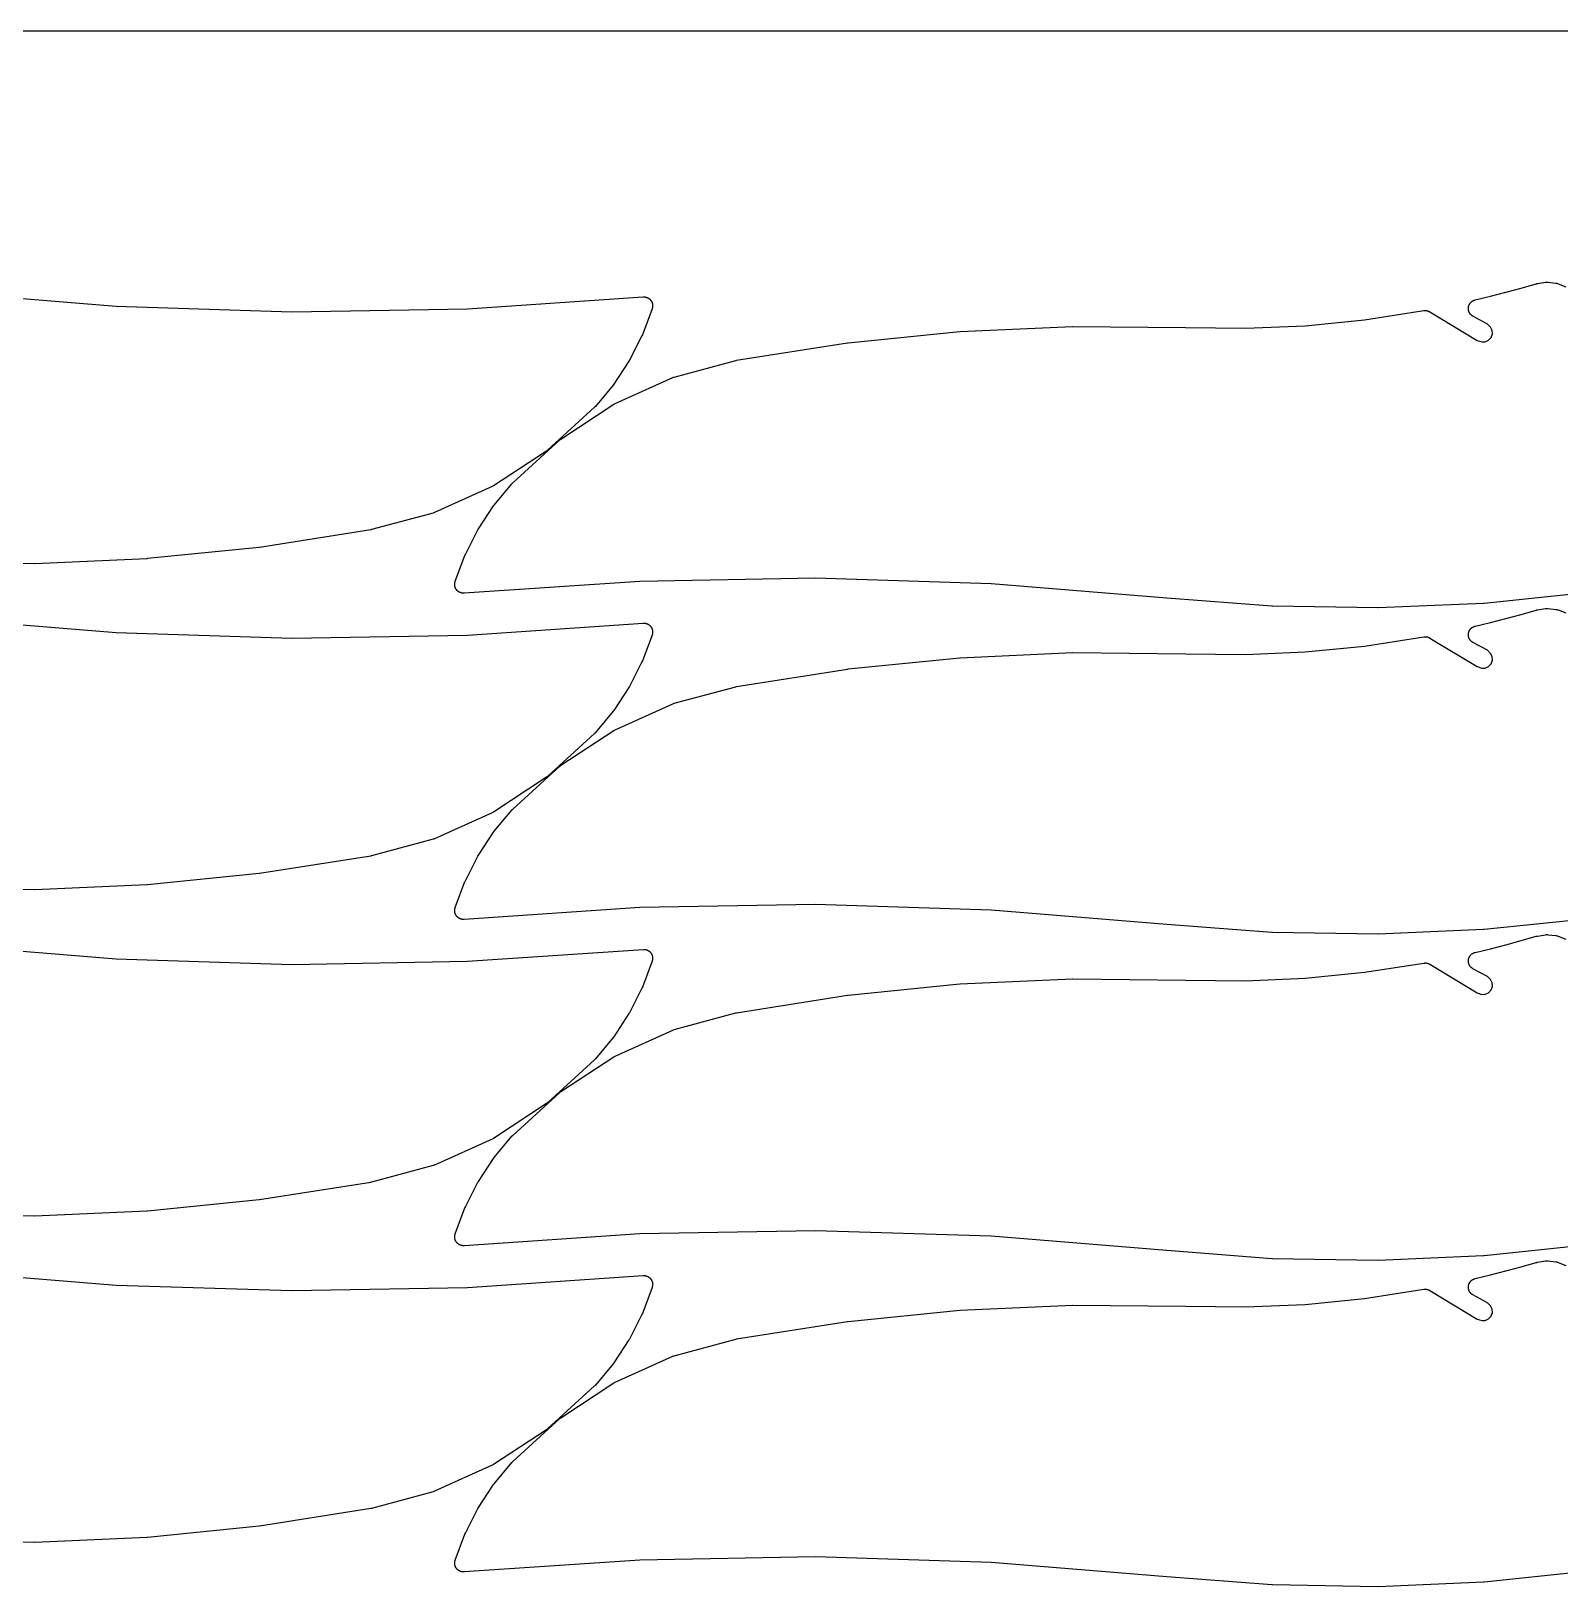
# Model space of a CAD drawing. Header units: metres. Extents: x 0 to 3000, y 0 to 1240.
# Drawn here: x 750 to 1096.5, y 887.3 to 1240 of the extents above; entities that cross this region are included whole.
import ezdxf

# ---------------------------------------------------------------- set-up
doc = ezdxf.new("R2010")
doc.units = ezdxf.units.M

msp = doc.modelspace()

# ---------------------------------------------------------------- linework, layer by layer
at = {"color": 7}
msp.add_lwpolyline([(0, 0), (3000, 0), (3000, 1240), (0, 1240), (0, 0)], close=True, dxfattribs=at)
at = {"color": 1}
for points in [[(1103.08, 1112.75), (1079.31, 1110.29), (1079.19, 1110.28), (1055.34, 1109.24), (1055.22, 1109.24), (1031.35, 1109.63), (1031.24, 1109.64), (1007.41, 1111.46), (1007.41, 1111.46), (1007.4, 1111.46), (967.62, 1114.71), (927.8, 1115.98), (887.96, 1115.27), (848.13, 1112.58), (848.1, 1112.58), (848.07, 1112.58), (848, 1112.58), (847.94, 1112.58), (847.9, 1112.58), (847.87, 1112.58), (847.81, 1112.59), (847.74, 1112.6), (847.71, 1112.6), (847.68, 1112.6), (847.61, 1112.62), (847.55, 1112.63), (847.52, 1112.64), (847.48, 1112.65), (847.42, 1112.67), (847.36, 1112.68), (847.33, 1112.7), (847.3, 1112.71), (847.24, 1112.73), (847.18, 1112.76), (847.15, 1112.77), (847.12, 1112.78), (847.06, 1112.82), (847, 1112.84), (846.97, 1112.86), (846.95, 1112.88), (846.89, 1112.92), (846.84, 1112.95), (846.81, 1112.97), (846.78, 1112.99), (846.73, 1113.03), (846.68, 1113.07), (846.66, 1113.1), (846.63, 1113.12), (846.59, 1113.16), (846.54, 1113.21), (846.52, 1113.23), (846.5, 1113.26), (846.46, 1113.31), (846.41, 1113.36), (846.4, 1113.39), (846.38, 1113.41), (846.34, 1113.47), (846.3, 1113.52), (846.29, 1113.55), (846.27, 1113.58), (846.24, 1113.63), (846.21, 1113.69), (846.19, 1113.72), (846.18, 1113.75), (846.15, 1113.81), (846.13, 1113.87), (846.12, 1113.9), (846.11, 1113.93), (846.09, 1114), (846.07, 1114.06), (846.06, 1114.09), (846.05, 1114.12), (846.04, 1114.19), (846.03, 1114.25), (846.02, 1114.28), (846.02, 1114.31), (846.01, 1114.38), (846, 1114.44), (846, 1114.48), (846, 1114.51), (846, 1114.58), (846, 1114.64), (846, 1114.67), (846, 1114.71), (846.01, 1114.77), (846.02, 1114.84), (846.02, 1114.87), (846.03, 1114.9), (846.04, 1114.96), (846.05, 1115.03), (846.06, 1115.06), (846.07, 1115.09), (846.09, 1115.16), (846.1, 1115.22), (846.12, 1115.25), (846.13, 1115.28), (848.33, 1121.17), (848.42, 1121.37), (851.26, 1126.96), (851.37, 1127.15), (854.82, 1132.38), (854.95, 1132.56), (858.97, 1137.39), (859, 1137.42), (859.02, 1137.45), (859.06, 1137.49), (859.1, 1137.54), (859.13, 1137.56), (859.16, 1137.59), (869.82, 1147.34), (869.95, 1147.44), (870.08, 1147.53), (882.08, 1155.42), (882.21, 1155.5), (882.35, 1155.57), (895.45, 1161.47), (895.6, 1161.53), (895.75, 1161.57), (909.7, 1165.34), (909.71, 1165.34), (909.72, 1165.35), (909.81, 1165.37), (909.89, 1165.38), (909.9, 1165.39), (909.91, 1165.39), (935.07, 1169.35), (935.18, 1169.36), (960.5, 1171.92), (960.61, 1171.92), (986.03, 1173.06), (986.14, 1173.07), (1011.61, 1172.79), (1011.61, 1172.79), (1011.61, 1172.79), (1025.22, 1172.64), (1038.75, 1173.23), (1052.23, 1174.56), (1065.67, 1176.64), (1065.68, 1176.64), (1065.69, 1176.65), (1065.78, 1176.66), (1065.87, 1176.66), (1065.88, 1176.66), (1065.89, 1176.67), (1065.98, 1176.67), (1066.07, 1176.67), (1066.07, 1176.66), (1066.08, 1176.66), (1066.17, 1176.66), (1066.26, 1176.65), (1066.27, 1176.65), (1066.28, 1176.65), (1066.37, 1176.63), (1066.45, 1176.61), (1066.46, 1176.61), (1066.47, 1176.61), (1066.56, 1176.58), (1066.64, 1176.55), (1066.65, 1176.55), (1066.66, 1176.55), (1066.74, 1176.51), (1066.82, 1176.48), (1066.83, 1176.48), (1066.84, 1176.47), (1066.92, 1176.43), (1067, 1176.39), (1067, 1176.38), (1067.01, 1176.38), (1077.78, 1169.89), (1078.78, 1169.54), (1079.59, 1169.58), (1080.32, 1169.92), (1080.9, 1170.55), (1081.19, 1171.35), (1081.15, 1172.17), (1080.81, 1172.9), (1080.06, 1173.59), (1076.8, 1175.36), (1076.76, 1175.39), (1076.71, 1175.41), (1076.67, 1175.44), (1076.63, 1175.46), (1076.59, 1175.49), (1076.55, 1175.52), (1076.51, 1175.55), (1076.48, 1175.58), (1076.44, 1175.62), (1076.4, 1175.65), (1076.37, 1175.68), (1076.33, 1175.72), (1076.3, 1175.75), (1076.26, 1175.79), (1076.23, 1175.83), (1076.2, 1175.86), (1076.17, 1175.9), (1076.14, 1175.94), (1076.11, 1175.98), (1076.08, 1176.02), (1076.06, 1176.06), (1076.03, 1176.11), (1076.01, 1176.15), (1075.99, 1176.19), (1075.96, 1176.24), (1075.94, 1176.28), (1075.92, 1176.32), (1075.9, 1176.37), (1075.89, 1176.42), (1075.87, 1176.46), (1075.85, 1176.51), (1075.84, 1176.55), (1075.83, 1176.6), (1075.81, 1176.65), (1075.8, 1176.7), (1075.79, 1176.74), (1075.79, 1176.79), (1075.78, 1176.84), (1075.77, 1176.89), (1075.77, 1176.94), (1075.76, 1176.99), (1075.76, 1177.04), (1075.76, 1177.09), (1075.76, 1177.13), (1075.76, 1177.18), (1075.76, 1177.23), (1075.77, 1177.28), (1075.77, 1177.33), (1075.78, 1177.38), (1075.78, 1177.43), (1075.79, 1177.48), (1075.8, 1177.52), (1075.81, 1177.57), (1075.82, 1177.62), (1075.84, 1177.67), (1075.85, 1177.71), (1075.87, 1177.76), (1075.88, 1177.81), (1075.9, 1177.85), (1075.92, 1177.9), (1075.94, 1177.94), (1075.96, 1177.99), (1075.98, 1178.03), (1076, 1178.08), (1076.03, 1178.12), (1076.05, 1178.16), (1076.08, 1178.2), (1076.1, 1178.24), (1076.13, 1178.28), (1076.16, 1178.32), (1076.19, 1178.36), (1076.22, 1178.4), (1076.26, 1178.44), (1076.29, 1178.47), (1076.32, 1178.51), (1076.35, 1178.54), (1076.39, 1178.58), (1076.43, 1178.61), (1076.46, 1178.64), (1076.5, 1178.67), (1076.54, 1178.7), (1076.58, 1178.74), (1076.62, 1178.76), (1076.66, 1178.79), (1076.7, 1178.82), (1076.74, 1178.84), (1076.79, 1178.87), (1076.83, 1178.89), (1076.87, 1178.91), (1076.92, 1178.93), (1076.96, 1178.95), (1077.01, 1178.97), (1077.05, 1178.99), (1077.1, 1179.01), (1077.15, 1179.02), (1077.19, 1179.04), (1077.24, 1179.05), (1077.29, 1179.06), (1080.78, 1179.91), (1084.25, 1180.79), (1087.7, 1181.73), (1091.15, 1182.73), (1091.18, 1182.73), (1091.21, 1182.74), (1091.27, 1182.76), (1091.34, 1182.77), (1091.34, 1182.77), (1091.37, 1182.78), (1091.4, 1182.78), (1093.25, 1183.07), (1093.43, 1183.09), (1093.61, 1183.09), (1093.79, 1183.08), (1095.62, 1182.87), (1095.79, 1182.84), (1095.97, 1182.8), (1096.13, 1182.74), (1097.85, 1182.06)], [(729.47, 1180.87), (769.25, 1177.62), (809.08, 1176.35), (848.91, 1177.06), (888.74, 1179.75), (888.77, 1179.75), (888.8, 1179.75), (888.87, 1179.75), (888.93, 1179.75), (888.97, 1179.75), (889, 1179.75), (889.06, 1179.74), (889.13, 1179.74), (889.16, 1179.73), (889.19, 1179.73), (889.26, 1179.71), (889.32, 1179.7), (889.35, 1179.69), (889.39, 1179.68), (889.45, 1179.67), (889.51, 1179.65), (889.54, 1179.64), (889.57, 1179.63), (889.63, 1179.6), (889.69, 1179.58), (889.72, 1179.56), (889.75, 1179.55), (889.81, 1179.52), (889.87, 1179.49), (889.9, 1179.47), (889.93, 1179.45), (889.98, 1179.42), (890.03, 1179.38), (890.06, 1179.36), (890.09, 1179.34), (890.14, 1179.3), (890.19, 1179.26), (890.21, 1179.24), (890.24, 1179.21), (890.28, 1179.17), (890.33, 1179.12), (890.35, 1179.1), (890.37, 1179.07), (890.41, 1179.02), (890.46, 1178.97), (890.48, 1178.95), (890.5, 1178.92), (890.53, 1178.87), (890.57, 1178.81), (890.58, 1178.78), (890.6, 1178.76), (890.63, 1178.7), (890.66, 1178.64), (890.68, 1178.61), (890.69, 1178.58), (890.72, 1178.52), (890.74, 1178.46), (890.75, 1178.43), (890.76, 1178.4), (890.78, 1178.34), (890.8, 1178.27), (890.81, 1178.24), (890.82, 1178.21), (890.83, 1178.15), (890.84, 1178.08), (890.85, 1178.05), (890.85, 1178.02), (890.86, 1177.95), (890.87, 1177.89), (890.87, 1177.85), (890.87, 1177.82), (890.87, 1177.76), (890.87, 1177.69), (890.87, 1177.66), (890.87, 1177.62), (890.86, 1177.56), (890.86, 1177.49), (890.85, 1177.46), (890.85, 1177.43), (890.83, 1177.37), (890.82, 1177.3), (890.81, 1177.27), (890.8, 1177.24), (890.78, 1177.18), (890.77, 1177.11), (890.75, 1177.08), (890.74, 1177.05), (888.54, 1171.17), (888.45, 1170.96), (885.61, 1165.38), (885.5, 1165.18), (882.05, 1159.95), (881.92, 1159.77), (877.9, 1154.94), (877.87, 1154.91), (877.85, 1154.88), (877.81, 1154.84), (877.77, 1154.8), (877.74, 1154.77), (877.71, 1154.74), (867.05, 1144.99), (866.92, 1144.89), (866.8, 1144.8), (854.79, 1136.91), (854.66, 1136.83), (854.52, 1136.76), (841.42, 1130.86), (841.27, 1130.8), (841.12, 1130.76), (827.17, 1126.99), (827.16, 1126.99), (827.15, 1126.98), (827.06, 1126.97), (826.98, 1126.95), (826.97, 1126.95), (826.96, 1126.94), (801.8, 1122.98), (801.69, 1122.97), (776.37, 1120.42), (776.26, 1120.41), (750.84, 1119.27), (750.73, 1119.27), (725.26, 1119.54)], [(1103.08, 1038.8), (1079.31, 1036.34), (1079.19, 1036.33), (1055.34, 1035.29), (1055.22, 1035.29), (1031.35, 1035.68), (1031.24, 1035.69), (1007.41, 1037.51), (1007.41, 1037.51), (1007.4, 1037.51), (967.62, 1040.76), (927.8, 1042.03), (887.96, 1041.32), (848.13, 1038.63), (848.1, 1038.63), (848.07, 1038.63), (848, 1038.63), (847.94, 1038.63), (847.9, 1038.63), (847.87, 1038.63), (847.81, 1038.64), (847.74, 1038.65), (847.71, 1038.65), (847.68, 1038.66), (847.61, 1038.67), (847.55, 1038.68), (847.52, 1038.69), (847.48, 1038.7), (847.42, 1038.72), (847.36, 1038.73), (847.33, 1038.75), (847.3, 1038.76), (847.24, 1038.78), (847.18, 1038.81), (847.15, 1038.82), (847.12, 1038.83), (847.06, 1038.87), (847, 1038.9), (846.97, 1038.91), (846.95, 1038.93), (846.89, 1038.97), (846.84, 1039), (846.81, 1039.02), (846.78, 1039.04), (846.73, 1039.08), (846.68, 1039.12), (846.66, 1039.15), (846.63, 1039.17), (846.59, 1039.21), (846.54, 1039.26), (846.52, 1039.28), (846.5, 1039.31), (846.46, 1039.36), (846.41, 1039.41), (846.4, 1039.44), (846.38, 1039.46), (846.34, 1039.52), (846.3, 1039.57), (846.29, 1039.6), (846.27, 1039.63), (846.24, 1039.68), (846.21, 1039.74), (846.19, 1039.77), (846.18, 1039.8), (846.15, 1039.86), (846.13, 1039.92), (846.12, 1039.95), (846.11, 1039.98), (846.09, 1040.05), (846.07, 1040.11), (846.06, 1040.14), (846.05, 1040.17), (846.04, 1040.24), (846.03, 1040.3), (846.02, 1040.33), (846.02, 1040.36), (846.01, 1040.43), (846, 1040.49), (846, 1040.53), (846, 1040.56), (846, 1040.63), (846, 1040.69), (846, 1040.72), (846, 1040.76), (846.01, 1040.82), (846.02, 1040.89), (846.02, 1040.92), (846.03, 1040.95), (846.04, 1041.02), (846.05, 1041.08), (846.06, 1041.11), (846.07, 1041.14), (846.09, 1041.21), (846.1, 1041.27), (846.12, 1041.3), (846.13, 1041.33), (848.33, 1047.22), (848.42, 1047.42), (851.26, 1053.01), (851.37, 1053.2), (854.82, 1058.43), (854.95, 1058.61), (858.97, 1063.44), (859, 1063.47), (859.02, 1063.5), (859.06, 1063.54), (859.1, 1063.59), (859.13, 1063.61), (859.16, 1063.64), (869.82, 1073.39), (869.95, 1073.49), (870.08, 1073.58), (882.08, 1081.47), (882.21, 1081.55), (882.35, 1081.62), (895.45, 1087.52), (895.6, 1087.58), (895.75, 1087.63), (909.7, 1091.39), (909.71, 1091.4), (909.72, 1091.4), (909.81, 1091.42), (909.89, 1091.44), (909.9, 1091.44), (909.91, 1091.44), (935.07, 1095.4), (935.18, 1095.41), (960.5, 1097.97), (960.61, 1097.97), (986.03, 1099.11), (986.14, 1099.12), (1011.61, 1098.84), (1011.61, 1098.84), (1011.61, 1098.84), (1025.22, 1098.69), (1038.75, 1099.28), (1052.23, 1100.61), (1065.67, 1102.69), (1065.68, 1102.7), (1065.69, 1102.7), (1065.78, 1102.71), (1065.87, 1102.71), (1065.88, 1102.71), (1065.89, 1102.72), (1065.98, 1102.72), (1066.07, 1102.72), (1066.07, 1102.72), (1066.08, 1102.72), (1066.17, 1102.71), (1066.26, 1102.7), (1066.27, 1102.7), (1066.28, 1102.7), (1066.37, 1102.68), (1066.45, 1102.66), (1066.46, 1102.66), (1066.47, 1102.66), (1066.56, 1102.63), (1066.64, 1102.61), (1066.65, 1102.6), (1066.66, 1102.6), (1066.74, 1102.57), (1066.82, 1102.53), (1066.83, 1102.53), (1066.84, 1102.52), (1066.92, 1102.48), (1067, 1102.44), (1067, 1102.44), (1067.01, 1102.43), (1077.78, 1095.94), (1078.78, 1095.59), (1079.59, 1095.63), (1080.32, 1095.97), (1080.9, 1096.6), (1081.19, 1097.4), (1081.15, 1098.22), (1080.81, 1098.95), (1080.06, 1099.64), (1076.8, 1101.41), (1076.76, 1101.44), (1076.71, 1101.46), (1076.67, 1101.49), (1076.63, 1101.52), (1076.59, 1101.55), (1076.55, 1101.57), (1076.51, 1101.6), (1076.48, 1101.63), (1076.44, 1101.67), (1076.4, 1101.7), (1076.37, 1101.73), (1076.33, 1101.77), (1076.3, 1101.8), (1076.26, 1101.84), (1076.23, 1101.88), (1076.2, 1101.91), (1076.17, 1101.95), (1076.14, 1101.99), (1076.11, 1102.03), (1076.08, 1102.07), (1076.06, 1102.11), (1076.03, 1102.16), (1076.01, 1102.2), (1075.99, 1102.24), (1075.96, 1102.29), (1075.94, 1102.33), (1075.92, 1102.37), (1075.9, 1102.42), (1075.89, 1102.47), (1075.87, 1102.51), (1075.85, 1102.56), (1075.84, 1102.6), (1075.83, 1102.65), (1075.81, 1102.7), (1075.8, 1102.75), (1075.79, 1102.8), (1075.79, 1102.84), (1075.78, 1102.89), (1075.77, 1102.94), (1075.77, 1102.99), (1075.76, 1103.04), (1075.76, 1103.09), (1075.76, 1103.14), (1075.76, 1103.19), (1075.76, 1103.24), (1075.76, 1103.28), (1075.77, 1103.33), (1075.77, 1103.38), (1075.78, 1103.43), (1075.78, 1103.48), (1075.79, 1103.53), (1075.8, 1103.58), (1075.81, 1103.62), (1075.82, 1103.67), (1075.84, 1103.72), (1075.85, 1103.77), (1075.87, 1103.81), (1075.88, 1103.86), (1075.9, 1103.9), (1075.92, 1103.95), (1075.94, 1103.99), (1075.96, 1104.04), (1075.98, 1104.08), (1076, 1104.13), (1076.03, 1104.17), (1076.05, 1104.21), (1076.08, 1104.25), (1076.1, 1104.29), (1076.13, 1104.33), (1076.16, 1104.37), (1076.19, 1104.41), (1076.22, 1104.45), (1076.26, 1104.49), (1076.29, 1104.53), (1076.32, 1104.56), (1076.35, 1104.59), (1076.39, 1104.63), (1076.43, 1104.66), (1076.46, 1104.69), (1076.5, 1104.73), (1076.54, 1104.75), (1076.58, 1104.79), (1076.62, 1104.81), (1076.66, 1104.84), (1076.7, 1104.87), (1076.74, 1104.89), (1076.79, 1104.92), (1076.83, 1104.94), (1076.87, 1104.96), (1076.92, 1104.98), (1076.96, 1105), (1077.01, 1105.02), (1077.05, 1105.04), (1077.1, 1105.06), (1077.15, 1105.07), (1077.19, 1105.09), (1077.24, 1105.1), (1077.29, 1105.11), (1080.78, 1105.96), (1084.25, 1106.84), (1087.7, 1107.78), (1091.15, 1108.78), (1091.18, 1108.78), (1091.21, 1108.79), (1091.27, 1108.81), (1091.34, 1108.82), (1091.34, 1108.82), (1091.37, 1108.83), (1091.4, 1108.83), (1093.25, 1109.12), (1093.43, 1109.14), (1093.61, 1109.14), (1093.79, 1109.13), (1095.62, 1108.92), (1095.79, 1108.89), (1095.97, 1108.85), (1096.13, 1108.79), (1097.85, 1108.11)], [(729.47, 1106.92), (769.25, 1103.67), (809.08, 1102.4), (848.91, 1103.11), (888.74, 1105.8), (888.77, 1105.8), (888.8, 1105.8), (888.87, 1105.8), (888.93, 1105.8), (888.97, 1105.8), (889, 1105.8), (889.06, 1105.79), (889.13, 1105.79), (889.16, 1105.78), (889.19, 1105.78), (889.26, 1105.76), (889.32, 1105.75), (889.35, 1105.74), (889.39, 1105.74), (889.45, 1105.72), (889.51, 1105.7), (889.54, 1105.69), (889.57, 1105.68), (889.63, 1105.65), (889.69, 1105.63), (889.72, 1105.61), (889.75, 1105.6), (889.81, 1105.57), (889.87, 1105.54), (889.9, 1105.52), (889.93, 1105.5), (889.98, 1105.47), (890.03, 1105.43), (890.06, 1105.41), (890.09, 1105.39), (890.14, 1105.35), (890.19, 1105.31), (890.21, 1105.29), (890.24, 1105.26), (890.28, 1105.22), (890.33, 1105.17), (890.35, 1105.15), (890.37, 1105.12), (890.41, 1105.07), (890.46, 1105.02), (890.48, 1105), (890.5, 1104.97), (890.53, 1104.92), (890.57, 1104.86), (890.58, 1104.83), (890.6, 1104.81), (890.63, 1104.75), (890.66, 1104.69), (890.68, 1104.66), (890.69, 1104.63), (890.72, 1104.57), (890.74, 1104.51), (890.75, 1104.48), (890.76, 1104.45), (890.78, 1104.39), (890.8, 1104.32), (890.81, 1104.29), (890.82, 1104.26), (890.83, 1104.2), (890.84, 1104.13), (890.85, 1104.1), (890.85, 1104.07), (890.86, 1104), (890.87, 1103.94), (890.87, 1103.9), (890.87, 1103.87), (890.87, 1103.81), (890.87, 1103.74), (890.87, 1103.71), (890.87, 1103.68), (890.86, 1103.61), (890.86, 1103.55), (890.85, 1103.51), (890.85, 1103.48), (890.83, 1103.42), (890.82, 1103.35), (890.81, 1103.32), (890.8, 1103.29), (890.78, 1103.23), (890.77, 1103.16), (890.75, 1103.13), (890.74, 1103.1), (888.54, 1097.22), (888.45, 1097.01), (885.61, 1091.43), (885.5, 1091.23), (882.05, 1086), (881.92, 1085.82), (877.9, 1080.99), (877.87, 1080.96), (877.85, 1080.93), (877.81, 1080.89), (877.77, 1080.85), (877.74, 1080.82), (877.71, 1080.79), (867.05, 1071.04), (866.92, 1070.94), (866.8, 1070.85), (854.79, 1062.96), (854.66, 1062.88), (854.52, 1062.81), (841.42, 1056.91), (841.27, 1056.85), (841.12, 1056.81), (827.17, 1053.04), (827.16, 1053.04), (827.15, 1053.03), (827.06, 1053.02), (826.98, 1053), (826.97, 1053), (826.96, 1052.99), (801.8, 1049.03), (801.69, 1049.02), (776.37, 1046.47), (776.26, 1046.46), (750.84, 1045.32), (750.73, 1045.32), (725.26, 1045.59)], [(1103.08, 964.85), (1079.31, 962.39), (1079.19, 962.38), (1055.34, 961.34), (1055.22, 961.34), (1031.35, 961.74), (1031.24, 961.74), (1007.41, 963.56), (1007.41, 963.56), (1007.4, 963.56), (967.62, 966.81), (927.8, 968.08), (887.96, 967.37), (848.13, 964.68), (848.1, 964.68), (848.07, 964.68), (848, 964.68), (847.94, 964.68), (847.9, 964.68), (847.87, 964.68), (847.81, 964.69), (847.74, 964.7), (847.71, 964.7), (847.68, 964.71), (847.61, 964.72), (847.55, 964.73), (847.52, 964.74), (847.48, 964.75), (847.42, 964.77), (847.36, 964.78), (847.33, 964.8), (847.3, 964.81), (847.24, 964.83), (847.18, 964.86), (847.15, 964.87), (847.12, 964.88), (847.06, 964.92), (847, 964.95), (846.97, 964.96), (846.95, 964.98), (846.89, 965.02), (846.84, 965.05), (846.81, 965.07), (846.78, 965.09), (846.73, 965.13), (846.68, 965.17), (846.66, 965.2), (846.63, 965.22), (846.59, 965.26), (846.54, 965.31), (846.52, 965.34), (846.5, 965.36), (846.46, 965.41), (846.41, 965.46), (846.4, 965.49), (846.38, 965.51), (846.34, 965.57), (846.3, 965.62), (846.29, 965.65), (846.27, 965.68), (846.24, 965.74), (846.21, 965.79), (846.19, 965.82), (846.18, 965.85), (846.15, 965.91), (846.13, 965.97), (846.12, 966), (846.11, 966.03), (846.09, 966.1), (846.07, 966.16), (846.06, 966.19), (846.05, 966.22), (846.04, 966.29), (846.03, 966.35), (846.02, 966.38), (846.02, 966.42), (846.01, 966.48), (846, 966.55), (846, 966.58), (846, 966.61), (846, 966.68), (846, 966.74), (846, 966.77), (846, 966.81), (846.01, 966.87), (846.02, 966.94), (846.02, 966.97), (846.03, 967), (846.04, 967.07), (846.05, 967.13), (846.06, 967.16), (846.07, 967.19), (846.09, 967.26), (846.1, 967.32), (846.12, 967.35), (846.13, 967.38), (848.33, 973.27), (848.42, 973.47), (851.26, 979.06), (851.37, 979.25), (854.82, 984.48), (854.95, 984.66), (858.97, 989.49), (859, 989.52), (859.02, 989.55), (859.06, 989.59), (859.1, 989.64), (859.13, 989.66), (859.16, 989.69), (869.82, 999.44), (869.95, 999.54), (870.08, 999.63), (882.08, 1007.52), (882.21, 1007.6), (882.35, 1007.68), (895.45, 1013.57), (895.6, 1013.63), (895.75, 1013.68), (909.7, 1017.44), (909.71, 1017.45), (909.72, 1017.45), (909.81, 1017.47), (909.89, 1017.49), (909.9, 1017.49), (909.91, 1017.49), (935.07, 1021.45), (935.18, 1021.46), (960.5, 1024.02), (960.61, 1024.02), (986.03, 1025.17), (986.14, 1025.17), (1011.61, 1024.89), (1011.61, 1024.89), (1011.61, 1024.89), (1025.22, 1024.74), (1038.75, 1025.33), (1052.23, 1026.66), (1065.67, 1028.75), (1065.68, 1028.75), (1065.69, 1028.75), (1065.78, 1028.76), (1065.87, 1028.77), (1065.88, 1028.77), (1065.89, 1028.77), (1065.98, 1028.77), (1066.07, 1028.77), (1066.07, 1028.77), (1066.08, 1028.77), (1066.17, 1028.76), (1066.26, 1028.75), (1066.27, 1028.75), (1066.28, 1028.75), (1066.37, 1028.73), (1066.45, 1028.71), (1066.46, 1028.71), (1066.47, 1028.71), (1066.56, 1028.68), (1066.64, 1028.66), (1066.65, 1028.65), (1066.66, 1028.65), (1066.74, 1028.62), (1066.82, 1028.58), (1066.83, 1028.58), (1066.84, 1028.57), (1066.92, 1028.53), (1067, 1028.49), (1067, 1028.49), (1067.01, 1028.48), (1077.78, 1021.99), (1078.78, 1021.64), (1079.59, 1021.68), (1080.32, 1022.02), (1080.9, 1022.65), (1081.19, 1023.46), (1081.15, 1024.27), (1080.81, 1025), (1080.06, 1025.69), (1076.8, 1027.46), (1076.76, 1027.49), (1076.71, 1027.51), (1076.67, 1027.54), (1076.63, 1027.57), (1076.59, 1027.6), (1076.55, 1027.62), (1076.51, 1027.66), (1076.48, 1027.68), (1076.44, 1027.72), (1076.4, 1027.75), (1076.37, 1027.78), (1076.33, 1027.82), (1076.3, 1027.85), (1076.26, 1027.89), (1076.23, 1027.93), (1076.2, 1027.96), (1076.17, 1028), (1076.14, 1028.04), (1076.11, 1028.08), (1076.08, 1028.12), (1076.06, 1028.17), (1076.03, 1028.21), (1076.01, 1028.25), (1075.99, 1028.29), (1075.96, 1028.34), (1075.94, 1028.38), (1075.92, 1028.43), (1075.9, 1028.47), (1075.89, 1028.52), (1075.87, 1028.56), (1075.85, 1028.61), (1075.84, 1028.65), (1075.83, 1028.7), (1075.81, 1028.75), (1075.8, 1028.8), (1075.79, 1028.85), (1075.79, 1028.89), (1075.78, 1028.94), (1075.77, 1028.99), (1075.77, 1029.04), (1075.76, 1029.09), (1075.76, 1029.14), (1075.76, 1029.19), (1075.76, 1029.24), (1075.76, 1029.29), (1075.76, 1029.34), (1075.77, 1029.38), (1075.77, 1029.43), (1075.78, 1029.48), (1075.78, 1029.53), (1075.79, 1029.58), (1075.8, 1029.63), (1075.81, 1029.67), (1075.82, 1029.72), (1075.84, 1029.77), (1075.85, 1029.82), (1075.87, 1029.86), (1075.88, 1029.91), (1075.9, 1029.95), (1075.92, 1030), (1075.94, 1030.05), (1075.96, 1030.09), (1075.98, 1030.13), (1076, 1030.18), (1076.03, 1030.22), (1076.05, 1030.26), (1076.08, 1030.3), (1076.1, 1030.34), (1076.13, 1030.38), (1076.16, 1030.43), (1076.19, 1030.46), (1076.22, 1030.5), (1076.26, 1030.54), (1076.29, 1030.58), (1076.32, 1030.61), (1076.35, 1030.65), (1076.39, 1030.68), (1076.43, 1030.71), (1076.46, 1030.74), (1076.5, 1030.78), (1076.54, 1030.81), (1076.58, 1030.84), (1076.62, 1030.86), (1076.66, 1030.89), (1076.7, 1030.92), (1076.74, 1030.94), (1076.79, 1030.97), (1076.83, 1030.99), (1076.87, 1031.01), (1076.92, 1031.04), (1076.96, 1031.05), (1077.01, 1031.07), (1077.05, 1031.09), (1077.1, 1031.11), (1077.15, 1031.12), (1077.19, 1031.14), (1077.24, 1031.15), (1077.29, 1031.16), (1080.78, 1032.01), (1084.25, 1032.9), (1087.7, 1033.83), (1091.15, 1034.83), (1091.18, 1034.83), (1091.21, 1034.84), (1091.27, 1034.86), (1091.34, 1034.87), (1091.34, 1034.87), (1091.37, 1034.88), (1091.4, 1034.88), (1093.25, 1035.17), (1093.43, 1035.19), (1093.61, 1035.19), (1093.79, 1035.18), (1095.62, 1034.97), (1095.79, 1034.94), (1095.97, 1034.9), (1096.13, 1034.84), (1097.85, 1034.16)], [(729.47, 1032.97), (769.25, 1029.72), (809.08, 1028.46), (848.91, 1029.16), (888.74, 1031.85), (888.77, 1031.85), (888.8, 1031.85), (888.87, 1031.85), (888.93, 1031.85), (888.97, 1031.85), (889, 1031.85), (889.06, 1031.84), (889.13, 1031.84), (889.16, 1031.83), (889.19, 1031.83), (889.26, 1031.81), (889.32, 1031.8), (889.35, 1031.79), (889.39, 1031.79), (889.45, 1031.77), (889.51, 1031.75), (889.54, 1031.74), (889.57, 1031.73), (889.63, 1031.7), (889.69, 1031.68), (889.72, 1031.66), (889.75, 1031.65), (889.81, 1031.62), (889.87, 1031.59), (889.9, 1031.57), (889.93, 1031.55), (889.98, 1031.52), (890.03, 1031.48), (890.06, 1031.46), (890.09, 1031.44), (890.14, 1031.4), (890.19, 1031.36), (890.21, 1031.34), (890.24, 1031.32), (890.28, 1031.27), (890.33, 1031.22), (890.35, 1031.2), (890.37, 1031.17), (890.41, 1031.12), (890.46, 1031.07), (890.48, 1031.05), (890.5, 1031.02), (890.53, 1030.97), (890.57, 1030.91), (890.58, 1030.88), (890.6, 1030.86), (890.63, 1030.8), (890.66, 1030.74), (890.68, 1030.71), (890.69, 1030.68), (890.72, 1030.62), (890.74, 1030.56), (890.75, 1030.53), (890.76, 1030.5), (890.78, 1030.44), (890.8, 1030.37), (890.81, 1030.34), (890.82, 1030.31), (890.83, 1030.25), (890.84, 1030.18), (890.85, 1030.15), (890.85, 1030.12), (890.86, 1030.05), (890.87, 1029.99), (890.87, 1029.96), (890.87, 1029.92), (890.87, 1029.86), (890.87, 1029.79), (890.87, 1029.76), (890.87, 1029.73), (890.86, 1029.66), (890.86, 1029.6), (890.85, 1029.56), (890.85, 1029.53), (890.83, 1029.47), (890.82, 1029.4), (890.81, 1029.37), (890.8, 1029.34), (890.78, 1029.28), (890.77, 1029.21), (890.75, 1029.18), (890.74, 1029.15), (888.54, 1023.27), (888.45, 1023.06), (885.61, 1017.48), (885.5, 1017.28), (882.05, 1012.05), (881.92, 1011.87), (877.9, 1007.04), (877.87, 1007.01), (877.85, 1006.98), (877.81, 1006.94), (877.77, 1006.9), (877.74, 1006.87), (877.71, 1006.84), (867.05, 997.09), (866.92, 996.99), (866.8, 996.9), (854.79, 989.01), (854.66, 988.93), (854.52, 988.86), (841.42, 982.96), (841.27, 982.91), (841.12, 982.86), (827.17, 979.09), (827.16, 979.09), (827.15, 979.08), (827.06, 979.07), (826.98, 979.05), (826.97, 979.05), (826.96, 979.04), (801.8, 975.08), (801.69, 975.07), (776.37, 972.52), (776.26, 972.51), (750.84, 971.37), (750.73, 971.37), (725.26, 971.64)], [(1103.08, 890.9), (1079.31, 888.44), (1079.19, 888.43), (1055.34, 887.39), (1055.22, 887.39), (1031.35, 887.79), (1031.24, 887.79), (1007.41, 889.61), (1007.41, 889.61), (1007.4, 889.61), (967.62, 892.86), (927.8, 894.13), (887.96, 893.42), (848.13, 890.74), (848.1, 890.73), (848.07, 890.73), (848, 890.73), (847.94, 890.73), (847.9, 890.73), (847.87, 890.73), (847.81, 890.74), (847.74, 890.75), (847.71, 890.75), (847.68, 890.76), (847.61, 890.77), (847.55, 890.78), (847.52, 890.79), (847.48, 890.8), (847.42, 890.82), (847.36, 890.84), (847.33, 890.85), (847.3, 890.86), (847.24, 890.88), (847.18, 890.91), (847.15, 890.92), (847.12, 890.94), (847.06, 890.97), (847, 891), (846.97, 891.01), (846.95, 891.03), (846.89, 891.07), (846.84, 891.1), (846.81, 891.12), (846.78, 891.14), (846.73, 891.18), (846.68, 891.22), (846.66, 891.25), (846.63, 891.27), (846.59, 891.32), (846.54, 891.36), (846.52, 891.39), (846.5, 891.41), (846.46, 891.46), (846.41, 891.51), (846.4, 891.54), (846.38, 891.56), (846.34, 891.62), (846.3, 891.67), (846.29, 891.7), (846.27, 891.73), (846.24, 891.79), (846.21, 891.84), (846.19, 891.87), (846.18, 891.9), (846.15, 891.96), (846.13, 892.02), (846.12, 892.05), (846.11, 892.08), (846.09, 892.15), (846.07, 892.21), (846.06, 892.24), (846.05, 892.27), (846.04, 892.34), (846.03, 892.4), (846.02, 892.43), (846.02, 892.47), (846.01, 892.53), (846, 892.6), (846, 892.63), (846, 892.66), (846, 892.73), (846, 892.79), (846, 892.83), (846, 892.86), (846.01, 892.92), (846.02, 892.99), (846.02, 893.02), (846.03, 893.05), (846.04, 893.12), (846.05, 893.18), (846.06, 893.21), (846.07, 893.24), (846.09, 893.31), (846.1, 893.37), (846.12, 893.4), (846.13, 893.43), (848.33, 899.32), (848.42, 899.52), (851.26, 905.11), (851.37, 905.3), (854.82, 910.53), (854.95, 910.71), (858.97, 915.54), (859, 915.57), (859.02, 915.6), (859.06, 915.64), (859.1, 915.69), (859.13, 915.71), (859.16, 915.74), (869.82, 925.49), (869.95, 925.59), (870.08, 925.69), (882.08, 933.57), (882.21, 933.65), (882.35, 933.73), (895.45, 939.62), (895.6, 939.68), (895.75, 939.73), (909.7, 943.49), (909.71, 943.5), (909.72, 943.5), (909.81, 943.52), (909.89, 943.54), (909.9, 943.54), (909.91, 943.54), (935.07, 947.5), (935.18, 947.51), (960.5, 950.07), (960.61, 950.08), (986.03, 951.22), (986.14, 951.22), (1011.61, 950.94), (1011.61, 950.94), (1011.61, 950.94), (1025.22, 950.79), (1038.75, 951.38), (1052.23, 952.71), (1065.67, 954.8), (1065.68, 954.8), (1065.69, 954.8), (1065.78, 954.81), (1065.87, 954.82), (1065.88, 954.82), (1065.89, 954.82), (1065.98, 954.82), (1066.07, 954.82), (1066.07, 954.82), (1066.08, 954.82), (1066.17, 954.81), (1066.26, 954.8), (1066.27, 954.8), (1066.28, 954.8), (1066.37, 954.78), (1066.45, 954.76), (1066.46, 954.76), (1066.47, 954.76), (1066.56, 954.73), (1066.64, 954.71), (1066.65, 954.7), (1066.66, 954.7), (1066.74, 954.67), (1066.82, 954.63), (1066.83, 954.63), (1066.84, 954.63), (1066.92, 954.58), (1067, 954.54), (1067, 954.54), (1067.01, 954.53), (1077.78, 948.04), (1078.78, 947.69), (1079.59, 947.73), (1080.32, 948.07), (1080.9, 948.7), (1081.19, 949.51), (1081.15, 950.32), (1080.81, 951.05), (1080.06, 951.74), (1076.8, 953.51), (1076.76, 953.54), (1076.71, 953.56), (1076.67, 953.59), (1076.63, 953.62), (1076.59, 953.65), (1076.55, 953.67), (1076.51, 953.71), (1076.48, 953.73), (1076.44, 953.77), (1076.4, 953.8), (1076.37, 953.83), (1076.33, 953.87), (1076.3, 953.9), (1076.26, 953.94), (1076.23, 953.98), (1076.2, 954.01), (1076.17, 954.05), (1076.14, 954.09), (1076.11, 954.13), (1076.08, 954.17), (1076.06, 954.22), (1076.03, 954.26), (1076.01, 954.3), (1075.99, 954.34), (1075.96, 954.39), (1075.94, 954.43), (1075.92, 954.48), (1075.9, 954.52), (1075.89, 954.57), (1075.87, 954.61), (1075.85, 954.66), (1075.84, 954.71), (1075.83, 954.75), (1075.81, 954.8), (1075.8, 954.85), (1075.79, 954.9), (1075.79, 954.95), (1075.78, 954.99), (1075.77, 955.04), (1075.77, 955.09), (1075.76, 955.14), (1075.76, 955.19), (1075.76, 955.24), (1075.76, 955.29), (1075.76, 955.34), (1075.76, 955.39), (1075.77, 955.43), (1075.77, 955.48), (1075.78, 955.53), (1075.78, 955.58), (1075.79, 955.63), (1075.8, 955.68), (1075.81, 955.72), (1075.82, 955.77), (1075.84, 955.82), (1075.85, 955.87), (1075.87, 955.91), (1075.88, 955.96), (1075.9, 956.01), (1075.92, 956.05), (1075.94, 956.1), (1075.96, 956.14), (1075.98, 956.18), (1076, 956.23), (1076.03, 956.27), (1076.05, 956.31), (1076.08, 956.35), (1076.1, 956.4), (1076.13, 956.43), (1076.16, 956.48), (1076.19, 956.51), (1076.22, 956.55), (1076.26, 956.59), (1076.29, 956.63), (1076.32, 956.66), (1076.35, 956.7), (1076.39, 956.73), (1076.43, 956.76), (1076.46, 956.79), (1076.5, 956.83), (1076.54, 956.86), (1076.58, 956.89), (1076.62, 956.91), (1076.66, 956.94), (1076.7, 956.97), (1076.74, 956.99), (1076.79, 957.02), (1076.83, 957.04), (1076.87, 957.06), (1076.92, 957.09), (1076.96, 957.1), (1077.01, 957.12), (1077.05, 957.14), (1077.1, 957.16), (1077.15, 957.17), (1077.19, 957.19), (1077.24, 957.2), (1077.29, 957.21), (1080.78, 958.06), (1084.25, 958.95), (1087.7, 959.89), (1091.15, 960.88), (1091.18, 960.89), (1091.21, 960.89), (1091.27, 960.91), (1091.34, 960.92), (1091.34, 960.92), (1091.37, 960.93), (1091.4, 960.93), (1093.25, 961.22), (1093.43, 961.24), (1093.61, 961.24), (1093.79, 961.23), (1095.62, 961.02), (1095.79, 960.99), (1095.97, 960.95), (1096.13, 960.89), (1097.85, 960.21)], [(729.47, 959.02), (769.25, 955.77), (809.08, 954.51), (848.91, 955.21), (888.74, 957.9), (888.77, 957.9), (888.8, 957.9), (888.87, 957.9), (888.93, 957.9), (888.97, 957.9), (889, 957.9), (889.06, 957.89), (889.13, 957.89), (889.16, 957.88), (889.19, 957.88), (889.26, 957.86), (889.32, 957.85), (889.35, 957.84), (889.39, 957.84), (889.45, 957.82), (889.51, 957.8), (889.54, 957.79), (889.57, 957.78), (889.63, 957.75), (889.69, 957.73), (889.72, 957.71), (889.75, 957.7), (889.81, 957.67), (889.87, 957.64), (889.9, 957.62), (889.93, 957.6), (889.98, 957.57), (890.03, 957.53), (890.06, 957.51), (890.09, 957.49), (890.14, 957.45), (890.19, 957.41), (890.21, 957.39), (890.24, 957.37), (890.28, 957.32), (890.33, 957.27), (890.35, 957.25), (890.37, 957.23), (890.41, 957.17), (890.46, 957.12), (890.48, 957.1), (890.5, 957.07), (890.53, 957.02), (890.57, 956.96), (890.58, 956.93), (890.6, 956.91), (890.63, 956.85), (890.66, 956.79), (890.68, 956.76), (890.69, 956.73), (890.72, 956.67), (890.74, 956.61), (890.75, 956.58), (890.76, 956.55), (890.78, 956.49), (890.8, 956.43), (890.81, 956.39), (890.82, 956.36), (890.83, 956.3), (890.84, 956.23), (890.85, 956.2), (890.85, 956.17), (890.86, 956.1), (890.87, 956.04), (890.87, 956.01), (890.87, 955.97), (890.87, 955.91), (890.87, 955.84), (890.87, 955.81), (890.87, 955.78), (890.86, 955.71), (890.86, 955.65), (890.85, 955.61), (890.85, 955.58), (890.83, 955.52), (890.82, 955.45), (890.81, 955.42), (890.8, 955.39), (890.78, 955.33), (890.77, 955.26), (890.75, 955.23), (890.74, 955.2), (888.54, 949.32), (888.45, 949.11), (885.61, 943.53), (885.5, 943.33), (882.05, 938.1), (881.92, 937.92), (877.9, 933.09), (877.87, 933.06), (877.85, 933.03), (877.81, 932.99), (877.77, 932.95), (877.74, 932.92), (877.71, 932.9), (867.05, 923.14), (866.92, 923.04), (866.8, 922.95), (854.79, 915.06), (854.66, 914.98), (854.52, 914.91), (841.42, 909.02), (841.27, 908.96), (841.12, 908.91), (827.17, 905.14), (827.16, 905.14), (827.15, 905.14), (827.06, 905.12), (826.98, 905.1), (826.97, 905.1), (826.96, 905.1), (801.8, 901.13), (801.69, 901.12), (776.37, 898.57), (776.26, 898.56), (750.84, 897.42), (750.73, 897.42), (725.26, 897.69)]]:
    msp.add_lwpolyline(points, dxfattribs=at)

doc.saveas('drawing.dxf')
